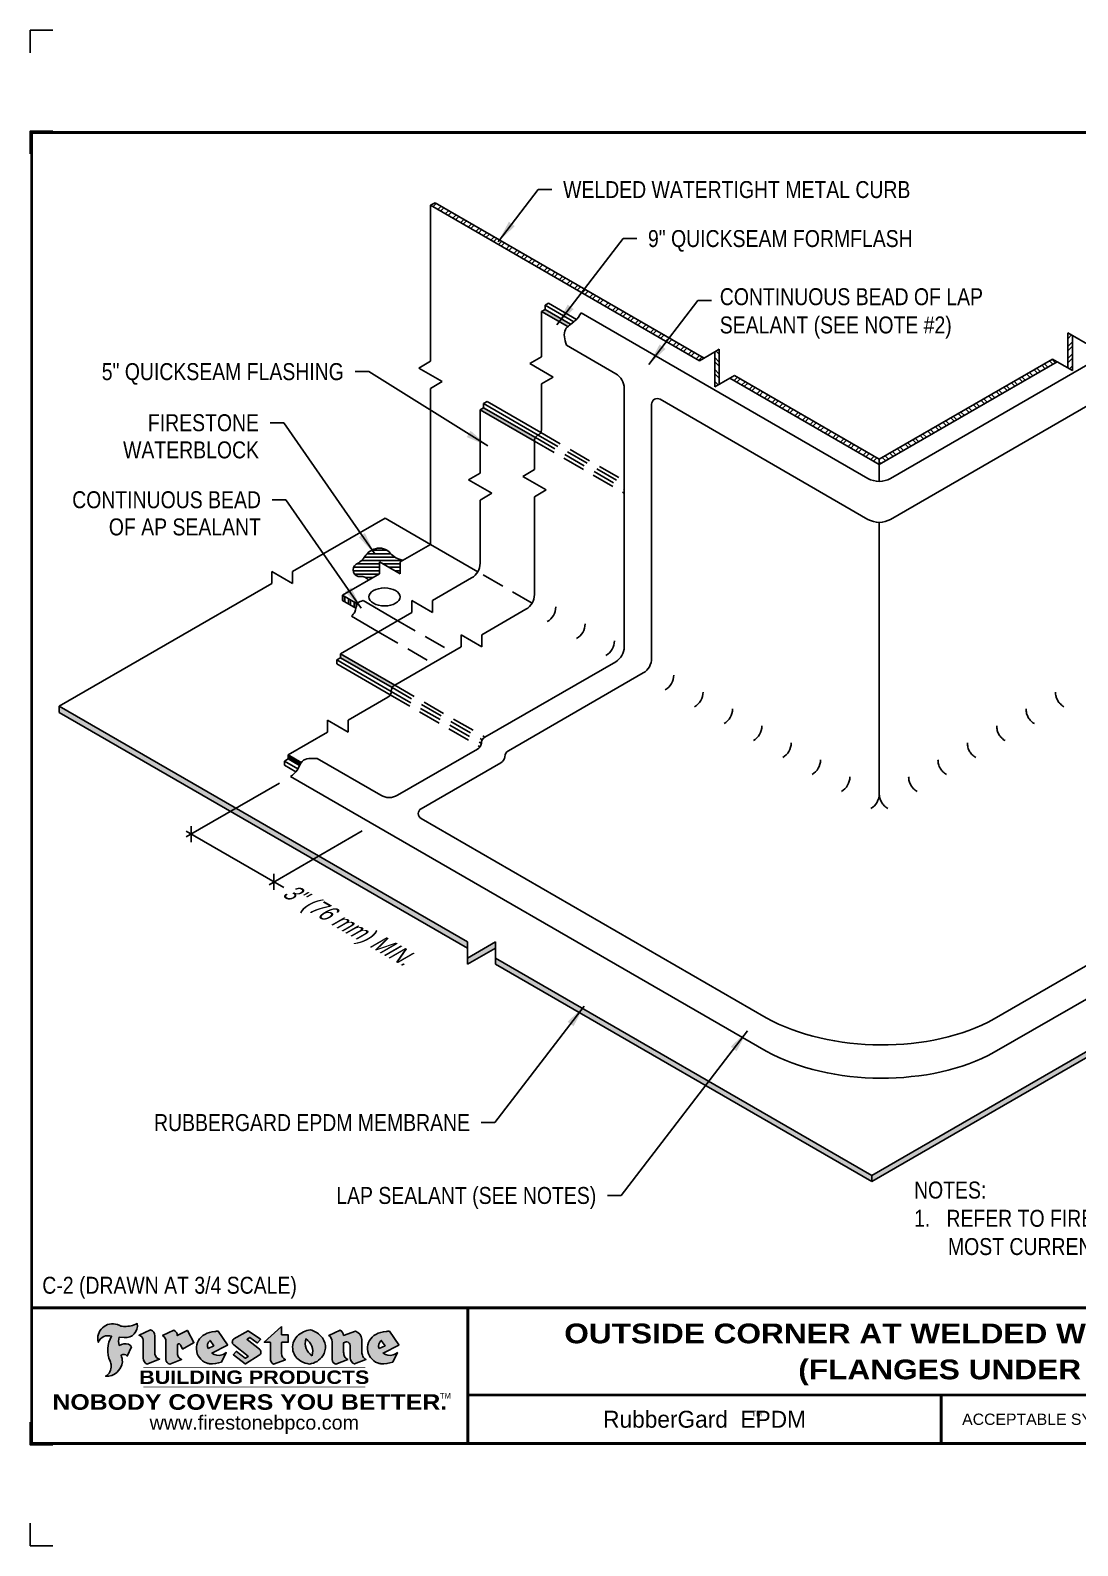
# Model space of a CAD drawing. Header units: inches. Extents: x 143.4 to 163.5, y -186.4 to -169.7.
# Drawn here: x 143.45 to 155.03, y -186.43 to -169.67 of the extents above; entities that cross this region are included whole.
import ezdxf
from ezdxf.enums import TextEntityAlignment as Align

# ---------------------------------------------------------------- set-up
doc = ezdxf.new("R2010")
doc.units = ezdxf.units.IN
doc.header["$MEASUREMENT"] = 0
doc.linetypes.add('HIDDEN', pattern=[0.375, 0.25, -0.125])
doc.layers.get('0').update_dxf_attribs({"linetype": 'CONTINUOUS'})
doc.layers.get('DEFPOINTS').update_dxf_attribs({"linetype": 'CONTINUOUS'})
for name, color, linetype in [('FSBP-ACCESSORY-OTHER', 7, 'CONTINUOUS'), ('FSBP-ANNO-NOTE', 7, 'CONTINUOUS'), ('FSBP-MEMBRANE', 7, 'CONTINUOUS'), ('FSBP-SEALANTS', 1, 'CONTINUOUS'), ('FSBP-TTLB', 7, 'CONTINUOUS'), ('FSBP-TTLB-BORDER', 7, 'CONTINUOUS'), ('FSBP-TTLB-TEXT', 7, 'CONTINUOUS')]:
    doc.layers.add(name, color=color, linetype=linetype)
doc.styles.add('FSBP_ARIAL', font='arial.ttf')
doc.styles.add('FSBP_ARIAL_BOLD', font='')
doc.styles.add('FSBP_ARIAL_NAR', font='ARIALN.TTF')
doc.styles.add('FSBP_BANKGOTHIC', font='bgothm.ttf')
doc.styles.get('FSBP_ARIAL_BOLD').set_extended_font_data('Arial Black')
doc.dimstyles.new('FSBP-LEADER', dxfattribs={"dimtxt": 0.1875, "dimasz": 0.25, "dimexe": 0.0625, "dimexo": 0.125, "dimgap": 0.125, "dimtad": 0, "dimtih": 1, "dimtoh": 1, "dimdec": 4, "dimzin": 0, "dimdsep": 46, "dimlunit": 4, "dimtxsty": 'FSBP_ARIAL_NAR', "dimcen": 0.09375, "dimclrd": 256, "dimclre": 256, "dimclrt": 256, "dimadec": 0, "dimazin": 0, "dimtfac": 1, "dimtdec": 4, "dimtofl": 0, "dimtmove": 0, "dimatfit": 3, "dimfxl": 0, "dimtolj": 1, "dimtzin": 0, "dimlwd": -1, "dimlwe": -1, "dimarcsym": 0})

# ---------------------------------------------------------------- blocks, each defined once
blk = doc.blocks.new('TTLB-EPDM_2')
at = {"layer": 'FSBP-TTLB-TEXT'}
h = blk.add_hatch(color=1, dxfattribs=at)
edge = h.paths.add_edge_path()
edge.add_arc((1.037309769669573, -0.1982514792917306), 0.1319107607348553, 264.0410451462098, 370.3106169565175)
edge.add_arc((1.027551646585694, 0.1214293576525799), 0.3273056962876235, 270.05058356628535, 295.23459397187514, ccw=False)
edge.add_arc((1.022801957313345, -0.06680179986895154), 0.1391656561713503, 249.3281275763668, 272.0749124149863, ccw=False)
edge.add_line((0.9736743133014443, -0.1970076156048179), (0.9474927838574558, -0.1852745150568325))
edge.add_arc((0.8939498971398288, -0.3394262635682071), 0.1631857907024099, 70.84590087378872, 194.3325259843273)
edge.add_arc((0.8444260109029493, -0.4259936440910768), 0.1179914261095279, 70.96950098067128, 156.9641407594482, ccw=False)
edge.add_arc((1.153141409296894, -0.4684497516079468), 0.3110405457095052, 150.3231137483159, 203.2084295854517)
edge.add_arc((0.7562495500622943, -0.6412608153899899), 0.1218587156617311, 0.8849157075190988, 24.34668939894999, ccw=False)
edge.add_arc((0.7493781665697374, -0.6475258110744375), 0.1289731377238325, -58.36655102076742, 3.6216782311386737, ccw=False)
edge.add_arc((0.8256699029544474, -0.5792158350996106), 0.1783301886510354, 267.2205474105585, 354.1381621173521)
edge.add_arc((0.7903121048625305, -0.6011409294291745), 0.212787892960859, 0.9996158580669322, 21.00503380861244)
edge.add_arc((1.01880712263941, -0.5666691048185161), 0.05136395668415847, 40.82117713173261, 125.52727787225791, ccw=False)
edge.add_line((1.057676976260041, -0.5330924682126437), (1.102776947655911, -0.4308018311949837))
edge.add_arc((1.040858222524664, -0.4699705673995949), 0.07326744446031509, 32.31675181867256, 66.31481236598174)
edge.add_arc((1.032262518825329, -0.5063316993097662), 0.1102246948011782, 69.8179132332389, 125.254734720681)
edge.add_arc((1.127708877207287, -0.368959353531244), 0.1659710644737306, 164.1569669952081, 196.5811013160487, ccw=False)
edge.add_line((0.9680425188342383, -0.3236487780942383), (1.023615334387159, -0.3294494641845773))
h = blk.add_hatch(color=1, dxfattribs=at)
edge = h.paths.add_edge_path()
edge.add_line((1.275239419159561, -0.6223407783464694), (1.415345367376062, -0.5660418822574371))
edge.add_arc((1.421019305783958, -0.5090099247487757), 0.05731350411836949, 181.9717871001989, 264.31851000495806, ccw=False)
edge.add_line((1.363739737527226, -0.5109819325197265), (1.363412352251203, -0.3102363679013962))
edge.add_arc((1.294263659668751, -0.3103491388303989), 0.06914878453844908, 0.0934405599591014, 72.42834396969012)
edge.add_line((1.315139561173908, -0.2444268274366692), (1.186839444240604, -0.3024209471341379))
edge.add_arc((1.175246268095289, -0.3585110609420917), 0.05727567197445628, -0.017399788185912257, 78.322067691347, ccw=False)
edge.add_line((1.232521937428658, -0.3585284546236807), (1.232574268422297, -0.555126496687123))
edge.add_arc((1.305699496415486, -0.5558575689677219), 0.07312888236350451, 179.4272023230205, 245.3845503102953)
h = blk.add_hatch(color=1, dxfattribs=at)
edge = h.paths.add_edge_path()
edge.add_line((1.792026821926584, -0.3839679064720229), (1.722158956877934, -0.2518542302253621))
edge.add_arc((1.720119655279638, -0.2529327078887852), 0.002306916790721817, 27.87197133405656, 117.3766794470751)
edge.add_line((1.719058846382097, -0.250884159729182), (1.610638460368705, -0.3070279753467702))
edge.add_arc((1.547088841662962, -0.3061026658494403), 0.06355635479880145, 359.165808011073, 425.8793658831422)
edge.add_line((1.573061729235633, -0.2480956029480268), (1.446879247402876, -0.3051325108639702))
edge.add_arc((1.407812067100189, -0.370357133046621), 0.07602957263902092, -3.441403975725109, 59.07992244284969, ccw=False)
edge.add_line((1.483704536400296, -0.3749210150788969), (1.483704536400296, -0.5723838140635706))
edge.add_arc((1.54053746518044, -0.568254406115083), 0.05698275005415228, 184.1557352478595, 255.3066498366543)
edge.add_line((1.526084036778343, -0.6233736605654059), (1.657291340682093, -0.570650514527486))
edge.add_arc((1.688298576827198, -0.5021390388423987), 0.0752015358480571, 207.5160880841914, 245.649226723163, ccw=False)
edge.add_arc((1.721050197024907, -0.4914488168456328), 0.1093332836229113, 179.4823365255141, 204.5537900001094, ccw=False)
edge.add_line((1.611721375809452, -0.4904610114968335), (1.611721375809452, -0.4126404716788983))
edge.add_arc((1.628589765097195, -0.414159299036043), 0.01693662875851176, 28.356188110622725, 174.8549701683585, ccw=False)
edge.add_arc((1.627340435522395, -0.4197189881350504), 0.02111886817708033, 22.216893572439517, 40.10213956426492, ccw=False)
edge.add_line((1.646891420738257, -0.4117336534413738), (1.666638796144639, -0.4549750258192233))
edge.add_arc((1.668737246926742, -0.4540167099035481), 0.002306916790685496, 204.545128184284, 299.6323508190091)
edge.add_line((1.669877862091766, -0.4560219186518992), (1.791128135493295, -0.3870515928837648))
edge.add_line((1.791128135493295, -0.3870515928837648), (1.792026821926584, -0.3839679064720229))
h = blk.add_hatch(color=1, dxfattribs=at)
h.paths.add_polyline_path([(2.063388732080512, -0.2583237030618903, 0.02524281661523788), (2.025024361750752, -0.2610532129309178, 0.1213611957758757), (1.901773912052249, -0.3008158885520373, 0.6151668103976068), (1.93274136141747, -0.6099060679591872, 0.05306812109568645), (1.967936229862175, -0.617865745600497, 0.1150932231766138), (2.099126721549737, -0.5994933789882708), (2.151195569562105, -0.4944891916583316, -0.08755405562188731), (2.104230609512001, -0.5187113292177372, -0.265591761123442), (1.992692314386659, -0.5010701623316862), (2.165347897647223, -0.4141184325909109, 0.4518949533370738), (2.166222728871162, -0.4107679608846269)])
h.paths.add_polyline_path([(2.014217313945437, -0.4188965037300676), (1.951113654018855, -0.4515330109460507, -0.3720533890450154), (1.973177450672722, -0.3607130665457561)], flags=16)
h = blk.add_hatch(color=1, dxfattribs=at)
edge = h.paths.add_edge_path()
edge.add_arc((2.260407392426802, -0.3775796671688782), 0.04152450223225729, 123.20805433950699, 232.2027298779723, ccw=False)
edge.add_line((2.237665217914071, -0.3428366421988329), (2.393535971665983, -0.2540943745380986))
edge.add_arc((2.394677353533142, -0.2560991469722482), 0.002306916790741334, 55.64644466176611, 119.65426054492559, ccw=False)
edge.add_line((2.395979141996861, -0.2541946229174954), (2.531809646140459, -0.3470380726374032))
edge.add_arc((2.530468902927946, -0.3489153772789875), 0.002306916790700397, -42.731101238422525, 54.4661353739603, ccw=False)
edge.add_line((2.532163440279987, -0.3504807552658491), (2.498457913851155, -0.3869673252714421))
edge.add_arc((2.496763376499139, -0.3854019472845934), 0.002306916790672934, 233.7527076894875, 317.26889876138785, ccw=False)
edge.add_line((2.495399362263356, -0.38726241234572), (2.413849913492982, -0.3274738082119626))
edge.add_arc((2.412485899257181, -0.3293342732731342), 0.002306916790720064, 53.75270768979358, 124.4135619297835)
edge.add_line((2.41118211687575, -0.3274311136421062), (2.382933981293377, -0.346782838468144))
edge.add_arc((2.38423776367478, -0.3486859980991606), 0.002306916790694898, 124.4135619293799, 231.8459020253626)
edge.add_line((2.382812599816248, -0.3505000469010184), (2.519899969301207, -0.4581994452042721))
edge.add_arc((2.494247019847682, -0.4908523236374461), 0.04152450223225742, -55.21225898295222, 51.84590202520428, ccw=False)
edge.add_line((2.517938320565804, -0.5249552055672808), (2.364434947484597, -0.6179520922513717))
edge.add_arc((2.36323960192349, -0.6159790200102006), 0.002306916790726996, 233.2955624372927, 301.20872157023314, ccw=False)
edge.add_line((2.361860787187538, -0.6178285429225383), (2.231266621301074, -0.5204709167214361))
edge.add_arc((2.232647938930649, -0.5186232623475259), 0.002306916790697672, 135.5134179846393, 233.21798691998708, ccw=False)
edge.add_line((2.231002150870836, -0.5170067083764565), (2.262839375599356, -0.4845937328397696))
edge.add_arc((2.264485163659225, -0.4862102868108537), 0.002306916790748497, 53.0352839999411, 135.513417985369, ccw=False)
edge.add_line((2.265872365996302, -0.4843670465239001), (2.361834678328762, -0.5565872257804898))
edge.add_arc((2.363221880665761, -0.5547439854936304), 0.002306916790627066, 233.0352840000685, 302.2362632414394)
edge.add_line((2.36445241715569, -0.5566953042850713), (2.39428499383348, -0.5378823484768844))
edge.add_arc((2.393054457343549, -0.5359310296853765), 0.002306916790685166, 302.2362632406177, 412.2027298768422)
edge.add_line((2.394468296066179, -0.5341081404551886), (2.234958295420142, -0.4103916733127022))
h = blk.add_hatch(color=1, dxfattribs=at)
edge = h.paths.add_edge_path()
edge.add_line((2.763460561272041, -0.2072496393923444), (2.763460561272041, -0.2969520779963801))
edge.add_arc((2.765767478062699, -0.2969520779963943), 0.00230691679065842, 179.9999999996471, 269.9999999996471)
edge.add_line((2.765767478062685, -0.2992589947870528), (2.835417693520355, -0.2992589947870528))
edge.add_arc((2.835417693520355, -0.3015659115777538), 0.002306916790701052, 0, 90, ccw=False)
edge.add_line((2.837724610311056, -0.3015659115777538), (2.837724610311056, -0.3790761307453892))
edge.add_arc((2.83541769352037, -0.3790761307453749), 0.002306916790686842, 269.99999999964706, 359.99999999964706, ccw=False)
edge.add_line((2.835417693520355, -0.3813830475360618), (2.765767478062685, -0.3813830475360618))
edge.add_arc((2.765767478062699, -0.3836899643267202), 0.00230691679065842, 90.00000000035294, 180.0000000003529)
edge.add_line((2.763460561272041, -0.3836899643267344), (2.763460561272041, -0.5033995910642801))
edge.add_arc((2.836735953378943, -0.5071368822038516), 0.07337063740681413, 177.0802527808789, 245.3249543133826)
edge.add_line((2.806105814540615, -0.5738080530967267), (2.674529557384915, -0.6226036013049594))
edge.add_arc((2.708610405062069, -0.564298408791804), 0.06753517344606039, 177.0345319916277, 239.6926428024901, ccw=False)
edge.add_line((2.641165668230087, -0.560804539009709), (2.641165668230087, -0.3836899643267344))
edge.add_arc((2.638858751439429, -0.3836899643267202), 0.00230691679065842, 359.9999999996471, 449.999999999647)
edge.add_line((2.638858751439443, -0.3813830475360618), (2.572857950769389, -0.3813830475360618))
edge.add_line((2.572857950769389, -0.3813830475360618), (2.763460561272041, -0.2072496393923444))
h = blk.add_hatch(color=1, dxfattribs=at)
edge = h.paths.add_edge_path(flags=16)
edge.add_arc((2.940363509127394, -0.4847985213681437), 0.1684614578629418, 344.5558804047865, 417.0140046669545)
edge.add_arc((3.194458079644619, -0.3883534532477785), 0.1684614578629414, 164.5558804047864, 237.0140046669546)
edge = h.paths.add_edge_path()
edge.add_arc((3.069375116502199, -0.4399344555144872), 0.1828726885096673, 136.0914512150047, 191.213418978326)
edge.add_arc((3.064939550433406, -0.4318234379590333), 0.1803148804748503, 194.0167254156723, 240.6663730831859)
edge.add_arc((3.098047041778981, -0.3845058757092554), 0.2378525180183701, 239.2975390661776, 264.2889872773176)
edge.add_arc((3.04884478212623, -0.4190232383793012), 0.203760689247156, 277.1986764832036, 326.503572961274)
edge.add_arc((3.077739326803546, -0.4341046616465112), 0.171374865791709, 325.3768876809902, 406.3828327799087)
edge.add_arc((3.011839488065919, -0.4896144380417797), 0.2571945645850002, 44.28462553519766, 73.82901434867304)
edge.add_arc((3.117152499586992, -0.4983433120546693), 0.2579560664039132, 97.50292863483666, 134.1039137579027)
h = blk.add_hatch(color=1, dxfattribs=at)
edge = h.paths.add_edge_path()
edge.add_line((3.322690228557462, -0.5721896537377091), (3.322690228557462, -0.3749210150788969))
edge.add_arc((3.246797759257384, -0.3703571330465745), 0.076029572638996, 356.5585960242387, 419.0799224428129)
edge.add_line((3.285864939560099, -0.3051325108639702), (3.412047421392799, -0.2480956029480268))
edge.add_arc((3.386074533820159, -0.3061026658494941), 0.06355635479883807, 0.3962622833877276, 65.87936588318718, ccw=False)
edge.add_line((3.449629368605429, -0.3056631084210863), (3.580526418688805, -0.2593848434574539))
edge.add_arc((3.555744121700958, -0.3530904070730321), 0.09692726601172152, 2.366977007666776, 75.18615851992018, ccw=False)
edge.add_line((3.652588689330287, -0.3490873311063041), (3.652588689330287, -0.4883770011386872))
edge.add_arc((3.761877549389556, -0.4914934052703811), 0.1093332836229047, 178.3666365323574, 204.5537900000422)
edge.add_arc((3.729125929191727, -0.5021836272670953), 0.07520153584796169, 207.5160880841711, 245.2240541443093)
edge.add_line((3.697611150971852, -0.5704631245385627), (3.572585913552643, -0.6207021253773775))
edge.add_arc((3.59534718600759, -0.5526356419907701), 0.07177131519198746, 180.3328587115751, 251.51018566665869, ccw=False)
edge.add_line((3.523577081955409, -0.5530525936986663), (3.523577081955409, -0.4153032515383615))
edge.add_arc((3.486319529276879, -0.4148773504126441), 0.0372599868942854, 359.3450650296066, 449.0500281941028)
edge.add_arc((3.482769874121713, -0.4419622099033496), 0.06447454900600783, 86.29402372314017, 119.8211331593848)
edge.add_line((3.450707067966732, -0.3860252459975726), (3.450707067966732, -0.4904610114968335))
edge.add_arc((3.560035889182251, -0.491448816845647), 0.1093332836229751, 179.4823365255069, 204.5537900001023)
edge.add_arc((3.527284268984408, -0.5021390388424952), 0.07520153584796385, 207.5160880841699, 245.6492267231416)
edge.add_line((3.496277032839316, -0.570650514527486), (3.365069728935509, -0.6233736605654059))
edge.add_arc((3.37950248606194, -0.5682868177318081), 0.05694615642555727, 183.9298782390169, 255.318496325343, ccw=False)
h = blk.add_hatch(color=1, dxfattribs=at)
h.paths.add_polyline_path([(3.957695472291277, -0.2583237030618903, 0.02524281661523822), (3.919331101961575, -0.2610532129309178, 0.1085638477195505), (3.807890832595604, -0.2939221658134414, 0.6425897848490651), (3.827048101628293, -0.6099060679591872, 0.05306812109569052), (3.862242970072884, -0.617865745600497, 0.1150932231766133), (3.993433461760503, -0.5994933789882708), (4.045502309772871, -0.4944891916583316, -0.08755405562189084), (3.998537349722767, -0.5187113292177372, -0.2655917611234366), (3.886999054597368, -0.5010701623316862), (4.059654637857989, -0.4141184325909109, 0.4518949533370731), (4.060529469081928, -0.4107679608846269)])
h.paths.add_polyline_path([(3.90852405415626, -0.4188965037300676), (3.845420394229677, -0.4515330109460507, -0.3720533890450147), (3.867484190883488, -0.3607130665457561)], flags=16)
at = {"layer": 'DEFPOINTS', "linetype": 'Continuous', "ltscale": 1.75}
for points in [[(-0.015625, 13.88083333333333), (-0.015625, 14.13083333333333), (0.234375, 14.13083333333333)], [(-0.015625, -2.380833333333342), (-0.015625, -2.630833333333342), (0.234375, -2.630833333333342)]]:
    blk.add_lwpolyline(points, dxfattribs=at)
at = {"layer": 'DEFPOINTS', "color": 1}
for points in [[(0.234375, 13.015625), (-0.015625, 13.015625), (-0.015625, 12.765625)], [(0.234375, -1.515625), (-0.015625, -1.515625), (-0.015625, -1.265625)]]:
    blk.add_lwpolyline(points, dxfattribs=at)
at = {"layer": 'FSBP-TTLB', "const_width": 0.03125}
for points in [[(0, 0), (0, -1.5), (20, -1.5), (20, 0), (0, 0)], [(4.825208527206769, 0), (4.825208527206769, -0.9643749050531198)], [(4.825208527206769, -0.9643749050531198), (15.84028770518938, -0.9643749050531198)], [(4.825208527206769, -0.9643749050531198), (4.825208527206769, -1.5)]]:
    blk.add_lwpolyline(points, dxfattribs=at)
at = {"layer": 'FSBP-TTLB-BORDER', "const_width": 0.03125}
blk.add_lwpolyline([(20, 0), (20, 13), (0, 13), (0, 0)], dxfattribs=at)
at = {"layer": 'FSBP-TTLB-TEXT', "color": 1}
blk.add_line((0.7358432058323388, -0.379822754145593), (0.7358432058323388, -0.379822754145593), dxfattribs=at)
for points in [[(1.023615323725323, -0.3294494630716969, 0.5000510906601082), (1.167090420776901, -0.1746414942047778, -0.1103304102359608), (1.027840608309816, -0.2058762110801382, -0.09957876667165425), (0.9736743133014443, -0.1970076156048179), (0.9474927838574558, -0.1852745150568325, 0.5978159689075124), (0.7358432058323388, -0.379822754145593, -0.3938834584182213), (0.8828996422548698, -0.3144510229727047, 0.2349406564350952), (0.86727108227484, -0.5910237178633082, -0.1027304183841549), (0.8780937320133262, -0.6393788197974146, -0.2772692352614086), (0.8170223912655956, -0.7573362346216896, 0.3985429150902959), (1.003067614090241, -0.5974286950643517, 0.0875124847930418), (0.9889600163401155, -0.5248671157293501, -0.3874031597924062), (1.057676976260041, -0.5330924682126437), (1.102776947655911, -0.4308018311949837, 0.1494423498871741), (1.07029056398062, -0.4028746979725923, 0.2467195073738216), (0.9686394281704906, -0.4163228904100862, -0.1424285161541127), (0.9680425188342383, -0.3236487780942383), (1.023615334387159, -0.3294494641845773)], [(2.166222728871162, -0.4107679608846269), (2.063388732080512, -0.2583237030618903, 0.02524281661523788), (2.025024361750752, -0.2610532129309178, 0.1085638477195265), (1.913584092384895, -0.2939221658134414, 0.6425897848491228), (1.93274136141747, -0.6099060679591872, 0.05306812109568648), (1.967936229862175, -0.617865745600497, 0.1150932231766137), (2.099126721549737, -0.5994933789882708), (2.151195569562105, -0.4944891916583316, -0.0875540556218873), (2.104230609512001, -0.5187113292177372, -0.2655917611234418), (1.992692314386659, -0.5010701623316862), (2.165347897647223, -0.4141184325909109)], [(2.763460561272041, -0.2072496393923444), (2.763460561272041, -0.2969520779963801, 0.4142135623730958), (2.765767478062685, -0.2992589947870528), (2.835417693520355, -0.2992589947870528, -0.414213562373095), (2.837724610311056, -0.3015659115777538), (2.837724610311056, -0.3790761307453892, -0.4142135623730938), (2.835417693520355, -0.3813830475360618), (2.765767478062685, -0.3813830475360618, 0.4142135623730958), (2.763460561272041, -0.3836899643267344), (2.763460561272041, -0.5033995910642801, 0.3068985753588853), (2.806105814540615, -0.5738080530967267), (2.674529557384915, -0.6226036013049594, -0.2804194150632976), (2.641165668230087, -0.560804539009709), (2.641165668230087, -0.3836899643267344, 0.414213562373095), (2.638858751439443, -0.3813830475360618), (2.572857950769389, -0.3813830475360618), (2.763460561272041, -0.2072496393923444)], [(4.060529469081928, -0.4107679608846269), (3.957695472291277, -0.2583237030618903, 0.02524281661523788), (3.919331101961575, -0.2610532129309178, 0.1085638477195265), (3.807890832595604, -0.2939221658134414, 0.6425897848491228), (3.827048101628293, -0.6099060679591872, 0.05306812109568648), (3.862242970072884, -0.617865745600497, 0.1150932231766137), (3.993433461760503, -0.5994933789882708), (4.045502309772871, -0.4944891916583316, -0.0875540556218873), (3.998537349722767, -0.5187113292177372, -0.2655917611234418), (3.886999054597368, -0.5010701623316862), (4.059654637857989, -0.4141184325909109)], [(4.059654637857989, -0.4141184325909109, 0.4518949533370731), (4.060529469081928, -0.4107679608846269, 0.4518949533370731)]]:
    blk.add_lwpolyline(points, format="xyb", dxfattribs=at)
for points in [[(1.275239419159561, -0.6223407783464694), (1.415345367376062, -0.5660418822574371, -0.3756100036733062), (1.363739737527226, -0.5109819325197265), (1.363412352251203, -0.3102363679013962, 0.3265360292958048), (1.315139561173908, -0.2444268274366692), (1.186839444240604, -0.3024209471341379, -0.3557863980845349), (1.232521937428658, -0.3585284546236807), (1.232574268422297, -0.555126496687123, 0.2960110723418457)], [(1.792026821926584, -0.3839679064720229), (1.722158956877934, -0.2518542302253621, 0.4116839150163434), (1.719058846382097, -0.250884159729182), (1.610638460368705, -0.3070279753467702, 0.2996033003794034), (1.573061729235633, -0.2480956029480268), (1.446879247402876, -0.3051325108639702, -0.2797757560995365), (1.483704536400296, -0.3749210150788969), (1.483704536400296, -0.5723838140635706, 0.320828638474519), (1.526084036778343, -0.6233736605654059), (1.657291340682093, -0.570650514527486, -0.1679398621276611), (1.621603752698661, -0.5368819723450571, -0.1098333365370753), (1.611721375809452, -0.4904610114968335), (1.611721375809452, -0.4126404716788983, -0.743334502655012), (1.64349420176768, -0.4061152228778298, -0.07819791644735608), (1.646891420738257, -0.4117336534413738), (1.666638796144639, -0.4549750258192233, 0.4404648714563479), (1.669877862091766, -0.4560219186518992), (1.791128135493295, -0.3870515928837648)], [(2.234958295420142, -0.4103916733127022, -0.5150044486718882), (2.237665217914071, -0.3428366421988329), (2.393535971665983, -0.2540943745380986, -0.2867822934100265), (2.395979141996861, -0.2541946229174954), (2.531809646140459, -0.3470380726374032, -0.4515027974650387), (2.532163440279987, -0.3504807552658491), (2.498457913851155, -0.3869673252714421, -0.3814439164929681), (2.495399362263356, -0.38726241234572), (2.413849913492982, -0.3274738082119626, 0.3184718635035665), (2.41118211687575, -0.3274311136421062), (2.382933981293377, -0.346782838468144, 0.5064094529656681), (2.382812599816248, -0.3505000469010184), (2.519899969301207, -0.4581994452042721, -0.5043597839115849), (2.517938320565804, -0.5249552055672808), (2.364434947484597, -0.6179520922513717, -0.3053163970316367), (2.361860787187538, -0.6178285429225383), (2.231266621301074, -0.5204709167214361, -0.4541703869768119), (2.231002150870836, -0.5170067083764565), (2.262839375599356, -0.4845937328397696, -0.3762644290664977), (2.265872365996302, -0.4843670465239001), (2.361834678328762, -0.5565872257804898, 0.3114700032088108), (2.36445241715569, -0.5566953042850713), (2.39428499383348, -0.5378823484768844, 0.520381097387146), (2.394468296066179, -0.5341081404551886)], [(2.937624918725987, -0.3131105398334029, 0.2452625673097023), (2.889993533867141, -0.4754966266250307, 0.2064059665179019), (2.976604338974084, -0.5890186876871866, 0.1094800500670344), (3.074378098474654, -0.6211778035979165, 0.2185147641853038), (3.218764944843201, -0.5314757029352819, 0.3689489483072479), (3.195959963110113, -0.3100352223135445, 0.1296305888694145), (3.0834694040758, -0.242595816912754, 0.1610736375384317)], [(3.322690228557462, -0.5721896537377091), (3.322690228557462, -0.3749210150788969, 0.2797757560995341), (3.285864939560099, -0.3051325108639702), (3.412047421392799, -0.2480956029480268, -0.2937618496109166), (3.449629368605429, -0.3056631084210863), (3.580526418688805, -0.2593848434574539, -0.3288760160581939), (3.652588689330287, -0.3490873311063041), (3.652588689330287, -0.4883770011386872, 0.114762897203527), (3.662431105063263, -0.536926560769686, 0.166032965990522), (3.697611150971852, -0.5704631245385627), (3.572585913552643, -0.6207021253773775, -0.3209557512194564), (3.523577081955409, -0.5530525936986663), (3.523577081955409, -0.4153032515383615, 0.4127061514896111), (3.48693727661589, -0.3776224848030694, 0.1473421876160361), (3.450707067966732, -0.3860252459975726), (3.450707067966732, -0.4904610114968335, 0.1098333365370753), (3.460589444855941, -0.5368819723450855, 0.1679398621276611), (3.496277032839316, -0.570650514527486), (3.365069728935509, -0.6233736605654059, -0.3219729545308964), (3.322690228557462, -0.5721896537377091, 29.1476284739)], [(1.951113654018855, -0.4515330109460507), (2.014217313945437, -0.4188965037300676), (1.973177450672722, -0.3607130665457561, 0.3720533890450154)], [(3.10274193015772, -0.5296595419651595, 0.3271311138286319), (3.032079658614293, -0.3434924326507627, 0.3271311138286322)], [(3.845420394229677, -0.4515330109460507), (3.90852405415626, -0.4188965037300676), (3.867484190883488, -0.3607130665457561, 0.3720533890450154)]]:
    blk.add_lwpolyline(points, format="xyb", close=True, dxfattribs=at)
at = {"layer": 'FSBP-TTLB-TEXT'}
for points, const_width in [([(1.233926579809207, -0.6584455781731435), (3.691229482685259, -0.6584455781731577)], 0.0078125), ([(1.233926579809207, -0.8761560960495984), (3.691229482685259, -0.8761560960495842)], 0.0078125), ([(10.06152282927678, -0.9643749050531198), (10.06152282927678, -1.5)], 0.03125)]:
    blk.add_lwpolyline(points, dxfattribs=dict(at, const_width=const_width))
at = {"layer": 'FSBP-TTLB-TEXT', "color": 1}
for centre, start, end in [((1.789987520328282, -0.3850463841354355), 299.6323508193319, 27.87197133380463), ((2.164310260790558, -0.412058050385383), 296.7304547840455, 34.00233684987403)]:
    blk.add_arc(centre, 0.00230691679068068, start, end, dxfattribs=at)
at = {"layer": 'FSBP-TTLB-TEXT', "lineweight": 18, "style": 'FSBP_ARIAL_BOLD'}
blk.add_text('BUILDING PRODUCTS', height=0.1484375, dxfattribs=at).set_placement((2.462578031247233, -0.7673008371113639), align=Align.MIDDLE_CENTER)
at = {"layer": 'FSBP-TTLB-TEXT', "color": 1}
for s, height, style, p in [('NOBODY COVERS YOU BETTER.', 0.171875, 'FSBP_ARIAL_BOLD', (2.412604263603384, -1.041650450587369)), ('TM', 0.0625, 'FSBP_BANKGOTHIC', (4.576671173373001, -0.9725745042934193))]:
    blk.add_text(s, height=height, dxfattribs=dict(at, style=style)).set_placement(p, align=Align.MIDDLE_CENTER)
at = {"layer": 'FSBP-TTLB-TEXT'}
for s, height, style, p in [('RubberGard  EPDM', 0.1875, 'FSBP_BANKGOTHIC', (7.443365678241776, -1.23218745252656)), ('TM', 0.0625, 'FSBP_BANKGOTHIC', (8.023397742165457, -1.169706269210366)), ('www.firestonebpco.com', 0.15625, 'FSBP_ARIAL', (2.462578031247233, -1.268657306740124))]:
    blk.add_text(s, height=height, dxfattribs=dict(at, style=style)).set_placement(p, align=Align.MIDDLE_CENTER)
at = {"layer": 'FSBP-TTLB-TEXT', "style": 'FSBP_ARIAL'}
blk.add_text('ACCEPTABLE SYSTEMS:', height=0.125, dxfattribs=at).set_placement((10.29281281591562, -1.23218745252656), align=Align.MIDDLE_LEFT)
at = {"layer": 'FSBP-TTLB-TEXT'}
for tag, height, style, p in [('MAXIMUM_WARRANTY', 0.1875, 'FSBP_ARIAL_BOLD', (18.03987100774941, 0.2240244307510579)), ('ACCPT_SYSTEMS', 0.21875, 'FSBP_ARIAL', (12.49438170418193, -1.23218745252656))]:
    blk.add_attdef(tag, text='', height=height, dxfattribs=dict(at, style=style)).set_placement(p, align=Align.MIDDLE_LEFT)
for tag, height, style, p in [('DETAIL_DESCP_LINE_1', 0.21875, 'FSBP_ARIAL_BOLD', (10.33118450231211, -0.2831249841755152)), ('DETAIL_DESCP_LINE_2', 0.21875, 'FSBP_ARIAL_BOLD', (10.33118450231211, -0.6812499208775904)), ('ISSUE_REV_DATE', 0.21875, 'FSBP_ARIAL', (16.84069633627263, -0.7282559425942452)), ('DETAIL_NUMBER', 0.4375, 'FSBP_ARIAL', (18.91941590748775, -0.8931630692489421))]:
    blk.add_attdef(tag, text='', height=height, dxfattribs=dict(at, style=style)).set_placement(p, align=Align.MIDDLE_CENTER)

msp = doc.modelspace()

# ---------------------------------------------------------------- hatches: boundary and pattern name
at = {"layer": 'FSBP-ACCESSORY-OTHER'}
h = msp.add_hatch(dxfattribs=at)
h.set_pattern_fill('STEEL', color=256, scale=0.75, angle=90, style=0)
h.set_pattern_definition([(135, (0, 0), (-0.06629126073623884, -0.06629126073623882), []), (135, (-0.046875, 0), (-0.06629126073623884, -0.06629126073623882), [])])
h.paths.add_polyline_path([(158.7137777585249, -171.0836744340641), (158.6630340825219, -171.0543775590641), (155.0923432620659, -173.1159168654474), (155.1430869380689, -173.1452137404474)])
h.paths.add_polyline_path([(154.8076184285221, -173.338896574739), (154.7568747525191, -173.309599699739), (152.8387970867122, -174.4170023564191), (152.8387970867123, -174.4755961064191)])
h.paths.add_polyline_path([(151.0687805184684, -173.2013999799818), (151.0180368424654, -173.2306968549818), (151.0180368424654, -173.4243796892733), (151.0180368424654, -173.6180625235648), (151.0687805184684, -173.5887656485649)])
h = msp.add_hatch(dxfattribs=at)
h.set_pattern_fill('STEEL', color=256, scale=0.75, style=0)
h.set_pattern_definition([(45, (0, 0), (-0.06629126073623882, 0.06629126073623884), []), (45, (0, 0.046875), (-0.06629126073623882, 0.06629126073623884), [])])
h.paths.add_polyline_path([(152.8387970867123, -174.4755961064191), (152.8387970867122, -174.4170023564192), (151.2365147732419, -173.4919242314191), (151.1857710972389, -173.5212211064191)])
h.paths.add_polyline_path([(150.8503025876919, -173.3275382721276), (150.901046263695, -173.2982413971276), (147.9240957719868, -171.5794982293757), (147.8733520959836, -171.6087951043758)])
h.paths.add_polyline_path([(154.9753526832955, -173.2420551575932), (154.9753526832955, -173.0483723233017), (154.9246090072925, -173.0190754483017), (154.9246090072925, -173.4064411168847), (154.9753526832955, -173.4357379918847)])
h = msp.add_hatch(dxfattribs=at)
h.set_pattern_fill('STEEL', color=256, scale=0.5, angle=45, style=0)
h.set_pattern_definition([(90, (211.4266892928547, -109.3148050529495), (-0.0625, 1.387778780781446e-17), []), (90, (211.4045922059426, -109.2927079660374), (-0.0625, 1.387778780781446e-17), [])])
edge = h.paths.add_edge_path()
edge.add_line((146.8990735167262, -175.9212951043757), (146.8990735167262, -175.9798888543757))
edge.add_line((146.8990735167262, -175.9798888543757), (147.0489501313844, -176.0664201581938))
edge.add_spline(control_points=[(147.0489501313844, -176.0664201581938), (147.052702240185, -176.0483319762895), (147.0561197412459, -176.0304142407615), (147.0643132770792, -176.0166963245064)], knot_values=[0.07603034973961151, 0.07603034973961151, 0.07603034973961151, 0.07603034973961151, 0.1280558160720317, 0.1280558160720317, 0.1280558160720317, 0.1280558160720317], degree=3, periodic=0)
edge.add_line((147.0643132770834, -176.0166963244988), (146.8990735167263, -175.9212951043757))
at = {"layer": 'FSBP-MEMBRANE'}
h = msp.add_hatch(color=256, dxfattribs=at)
edge = h.paths.add_edge_path()
edge.add_line((149.1412032445951, -172.7607893063189), (149.1022321014245, -172.7832893063191))
edge.add_line((149.1022321014246, -172.783289306319), (149.3921344816067, -172.9506645235559))
edge.add_spline(control_points=[(149.3921344816185, -172.9506645235455), (149.4020164780418, -172.9416063608973), (149.4132255777474, -172.9330481621635), (149.4247514307612, -172.9244959279302)], knot_values=[0.2189395967881287, 0.2189395967881287, 0.2189395967881287, 0.2189395967881287, 0.2599282484101652, 0.2599282484101652, 0.2599282484101652, 0.2599282484101652], degree=3, periodic=0)
edge.add_line((149.4247514307612, -172.9244959279302), (149.1412032445951, -172.7607893063189))
for points in [[(148.4620614129458, -173.8485297769025), (148.4230902697753, -173.8710297769026), (149.0242898150842, -174.2181324962235, -0.1414496603281132), (149.034032600877, -174.178757496223)], [(146.8772349240201, -176.5686865869993), (146.8772349240201, -176.6136865869993), (147.4492061119506, -176.9439143063196, -0.141449660326072), (147.4784344693284, -176.9157893063196)]]:
    msp.add_hatch(color=256, dxfattribs=at).paths.add_polyline_path(points)
h = msp.add_hatch(color=256, dxfattribs=at)
h.paths.add_polyline_path([(156.9199129528116, -180.0033936452959), (156.9199129528116, -179.9358936452959), (152.7566297084862, -182.3395663471198), (152.7566297084862, -182.4070663471197)])
h.paths.add_polyline_path([(156.9199129528116, -179.7567865793299), (156.9199129528116, -179.8242865793299), (157.2301354910592, -180.0033936452959), (157.2301354910592, -179.9358936452958)])
h.paths.add_polyline_path([(159.0170490625673, -178.7926115478011), (158.9585923478119, -178.7588615478011), (157.2301354910592, -179.7567865793298), (157.2301354910592, -179.8242865793299)])
h.paths.add_polyline_path([(160.4395039581402, -177.971356830932), (160.3810472433848, -177.937606830932), (158.9585923478118, -178.7588615478011), (159.0170490625673, -178.7926115478012)])
h.paths.add_polyline_path([(162.7439744900565, -176.6408701489907), (162.7439744900565, -176.5733701489906), (160.3810472433848, -177.937606830932), (160.4395039581403, -177.971356830932)])
h = msp.add_hatch(color=256, dxfattribs=at)
h.paths.add_polyline_path([(146.6368344473858, -178.8063009057381), (146.5783777326303, -178.8400509057381), (148.2831239259131, -179.8242865793299), (148.2831239259131, -179.7567865793299)])
h.paths.add_polyline_path([(145.7206562657096, -178.2773451859217), (145.6621995509541, -178.3110951859217), (146.5783777326303, -178.8400509057381), (146.6368344473858, -178.8063009057381)])
h.paths.add_polyline_path([(143.7673267490337, -177.149589863653), (143.7673267490336, -177.2170898636528), (145.6621995509541, -178.3110951859217), (145.7206562657095, -178.2773451859217)])
h.paths.add_polyline_path([(148.5933464641606, -179.8242865793299), (148.5933464641607, -179.7567865793299), (148.2831239259131, -179.9358936452958), (148.2831239259131, -180.0033936452959)])
h.paths.add_polyline_path([(148.5933464641607, -179.9358936452958), (148.5933464641606, -180.0033936452959), (152.7566297084862, -182.4070663471198), (152.7566297084862, -182.3395663471199)])
h = msp.add_hatch(color=256, dxfattribs=at)
edge = h.paths.add_edge_path()
edge.add_line((146.2979335907959, -177.687351806319), (146.2979335907959, -177.732351806319))
edge.add_line((146.2979335907959, -177.732351806319), (146.4258407504329, -177.8061990393667))
edge.add_spline(control_points=[(146.4258407504326, -177.8061990393674), (146.4317066654942, -177.7940531782255), (146.4376995761421, -177.7823109730186), (146.4448159981367, -177.7721544037365)], knot_values=[0.1866898950548614, 0.1866898950548614, 0.1866898950548614, 0.1866898950548614, 0.2259071466265819, 0.2259071466265819, 0.2259071466265819, 0.2259071466265819], degree=3, periodic=0)
edge.add_line((146.4448159981367, -177.7721544037365), (146.2979335907959, -177.687351806319))
at = {"layer": 'FSBP-SEALANTS'}
h = msp.add_hatch(dxfattribs=at)
h.set_pattern_fill('ANSI31', color=256, scale=0.3, angle=135, style=0)
h.set_pattern_definition([(180, (0, 0), (-6.938893903907228e-18, -0.0375), [])])
h.paths.add_polyline_path([(147.5681211175047, -175.5350202919657, -0.1690323195394106), (147.4287468670378, -175.4549191225527, 0.2942992841698819), (147.2651388286568, -175.4071483555038, 0.1727295585523863), (147.1493266510097, -175.4916659548336, -0.1141716044339181), (147.0537349295414, -175.5798585821409, 0.817616960289468), (147.0978533160875, -175.7139833133435, -0.2717594802765262), (147.1889898195641, -175.7539118488899), (147.3103316393078, -175.6838551165969), (147.3103316393078, -175.5516200410993), (147.5393695086124, -175.683855116597), (147.5393695086124, -175.5516200410993)])

# ---------------------------------------------------------------- linework, layer by layer
at = {"layer": 'DEFPOINTS'}
msp.add_line((152.8387970867122, -174.4170023564191), (152.8387970867123, -174.4755961064191), dxfattribs=at)
at = {"layer": 'FSBP-ACCESSORY-OTHER'}
for p, q in [((147.8733520959836, -171.6087951043758), (147.9240957719868, -171.5794982293757)), ((147.8733520959836, -171.6087951043758), (150.850302587692, -173.3275382721276)), ((147.8733520959837, -173.3342172597467), (147.8733520959837, -171.6087951043756)), ((150.901046263695, -173.2982413971276), (147.9240957719868, -171.5794982293757)), ((154.9246090072925, -173.0190754483017), (154.9753526832955, -173.0483723233017)), ((154.9246090072925, -173.0190754483017), (154.9246090072925, -173.4064411168848)), ((154.9753526832955, -173.2420551575932), (154.9753526832955, -173.0483723233017)), ((154.9753526832955, -173.0483723233017), (155.1430869380689, -173.1452137404474)), ((151.0180368424654, -173.2306968549818), (150.850302587692, -173.3275382721276)), ((151.0180368424654, -173.2306968549818), (151.0687805184684, -173.2013999799818)), ((151.0180368424654, -173.4243796892733), (151.0180368424654, -173.2306968549818)), ((151.0687805184684, -173.2013999799818), (151.0687805184684, -173.5887656485649)), ((154.7568747525191, -173.309599699739), (152.8387970867122, -174.4170023564191)), ((154.8076184285221, -173.338896574739), (154.756874752519, -173.309599699739)), ((154.9753526832955, -173.4357379918847), (154.9753526832955, -173.2420551575932)), ((147.7438138826916, -173.4090061820612), (147.8733520959837, -173.3342172597467)), ((148.0028903092758, -173.5585840266903), (147.7438138826916, -173.4090061820612)), ((151.0180368424654, -173.6180625235648), (151.0180368424654, -173.4243796892733)), ((152.8387970867123, -174.4755961064191), (154.8076184285221, -173.338896574739)), ((154.9753526832955, -173.4357379918847), (154.8076184285221, -173.338896574739)), ((148.0028903092758, -173.5585840266903), (147.8733520959837, -173.6333729490048)), ((147.8733520959837, -175.3587951043758), (147.8733520959838, -173.6333729490048)), ((151.0180368424654, -173.6180625235648), (151.1857710972389, -173.5212211064191)), ((151.1857710972389, -173.5212211064191), (151.2365147732419, -173.4919242314191)), ((151.1857710972388, -173.5212211064191), (152.8387970867123, -174.4755961064191)), ((152.8387970867122, -174.4170023564191), (151.2365147732419, -173.4919242314191)), ((152.8387970867123, -174.4755961064191), (152.8387970867123, -174.66276825902)), ((147.8733520959837, -175.3587951043758), (147.5393695086124, -175.5516200410993)), ((147.5393695086124, -175.683855116597), (147.3103316393078, -175.5516200410993)), ((147.3103316393078, -175.5516200410993), (147.3103316393078, -175.6838551165969)), ((147.5393695086124, -175.683855116597), (147.5393695086124, -175.5516200410993)), ((147.3103316393078, -175.6838551165969), (146.8990735167262, -175.9212951043758)), ((146.8990735167262, -175.9212951043757), (147.0643132770458, -176.016696324477)), ((146.8990735167262, -175.9212951043758), (146.8990735167262, -175.9798888543758)), ((146.8990735167262, -175.9798888543757), (147.0489501313844, -176.0664201581938))]:
    msp.add_line(p, q, dxfattribs=at)
at = {"layer": 'FSBP-ACCESSORY-OTHER', "extrusion": (0, 0, -1)}
msp.add_ellipse((147.3658008299344, -175.9407602442945), major_axis=(0.1722297475394422, 0), ratio=0.5773502691895995, dxfattribs=at)
at = {"layer": 'FSBP-ANNO-NOTE'}
for p, q in [((146.2030080726335, -177.9988592403501), (145.1717474057006, -178.5942578640084)), ((145.2258739934371, -178.6513962116567), (145.2258739934371, -178.4746195163601)), ((145.1717474057006, -178.5317578640084), (146.2502183505332, -179.1544133543208)), ((147.1191862543097, -178.5278149601665), (146.0879255873768, -179.1232135838248)), ((146.1420521751133, -179.1803519314732), (146.1420521751133, -179.0035752361765))]:
    msp.add_line(p, q, dxfattribs=at)
at = {"layer": 'FSBP-MEMBRANE'}
for p, q in [((149.1412032445951, -172.7607893063189), (149.1022321014246, -172.783289306319)), ((149.1022321014246, -172.783289306319), (149.1022321014245, -173.2836330566422)), ((149.3921344815323, -172.950664523513), (149.1022321014246, -172.783289306319)), ((149.1801743877653, -172.691414306319), (149.1412032445951, -172.7139143063189)), ((149.1412032445951, -172.7607893063189), (149.1412032445951, -172.7139143063189)), ((149.4598544456538, -172.8978876630277), (149.1412032445951, -172.7139143063189)), ((149.1412032445951, -172.7607893063189), (149.4247514307612, -172.9244959279302)), ((149.4894607522421, -172.8699808721063), (149.1801743877653, -172.691414306319)), ((148.9726938881324, -173.3584219789568), (149.1022321014245, -173.2836330566422)), ((149.2317703147166, -173.5079998235859), (148.9726938881324, -173.3584219789568)), ((149.2317703147166, -173.5079998235859), (149.1022321014245, -173.5827887459004)), ((149.1022321014245, -173.5827887459004), (149.1022321014244, -174.0831324962236)), ((148.5010325561158, -173.7791547769027), (148.4620614129455, -173.8016547769027)), ((148.4620614129455, -173.8485297769027), (148.4620614129455, -173.8016547769027)), ((149.0649332058812, -174.1497229688409), (148.4620614129455, -173.8016547769027)), ((149.0932855990841, -174.1210922306887), (148.5010325561159, -173.7791547769027)), ((148.4620614129455, -173.8485297769026), (148.4230902697752, -173.8710297769026)), ((148.4620614129455, -173.8485297769027), (148.4230902697752, -173.8710297769027)), ((148.4230902697753, -173.8710297769027), (149.0242898150842, -174.2181324962235)), ((148.4620614129458, -173.8485297769025), (149.034032600877, -174.178757496223)), ((149.0242898150842, -174.2181324962235), (149.0242898150841, -174.5327141239241)), ((148.2935520564832, -174.6446926718999), (148.4230902697753, -174.5699037495854)), ((148.5526284830674, -174.7942705165291), (148.2935520564832, -174.6446926718999)), ((148.8947516017922, -174.6075030462386), (149.0242898150842, -174.5327141239241)), ((149.1538280283764, -174.7570808908677), (148.8947516017922, -174.6075030462386)), ((148.5526284830674, -174.7942705165291), (148.4230902697753, -174.8690594388436)), ((149.1538280283764, -174.7570808908677), (149.0242898150842, -174.8318698131823)), ((149.0242898150842, -174.8318698131823), (149.0242898150842, -175.9150361308461)), ((147.3712131770068, -175.0688850643338), (146.349073769192, -175.659017526585)), ((147.8733520959837, -175.3587951043758), (147.3712131770067, -175.0688850643338)), ((152.8387970867121, -178.1173429309457), (152.8387970867122, -175.1156481787351)), ((148.3979700329854, -175.6616834115254), (147.8733520959837, -175.3587951043758)), ((146.3490737691919, -175.7912526020826), (146.1200358998873, -175.659017526585)), ((146.1200358998873, -175.659017526585), (146.1200358998873, -175.7912526020826)), ((146.3490737691919, -175.7912526020826), (146.3490737691919, -175.659017526585)), ((146.1200358998873, -175.7912526020826), (143.7673267490337, -177.1495898636529)), ((147.8980309533301, -176.1115648001871), (147.6689930840255, -175.9793297246895)), ((147.6689930840255, -175.9793297246895), (147.6689930840255, -176.1115648001871)), ((147.8980309533301, -176.1115648001871), (147.8980309533301, -175.9793297246895)), ((148.9305398150842, -176.0774158940557), (148.4424146968984, -176.3592350624385)), ((148.2133768275938, -176.4914701379362), (147.4784344693279, -176.9157893063198)), ((148.4424146968985, -176.4914701379361), (148.2133768275938, -176.3592350624385)), ((148.2133768275938, -176.3592350624385), (148.2133768275938, -176.4914701379361)), ((148.4424146968985, -176.4914701379361), (148.4424146968984, -176.3592350624385)), ((146.8772349240201, -176.6136865869993), (146.8366399832177, -176.6371240869993)), ((146.8366399832177, -176.6821240869994), (146.8366399832177, -176.6371240869994)), ((146.8366399832177, -176.6371240869993), (147.4395117761526, -176.9851922789372)), ((146.8772349240201, -176.6136865869995), (146.8772349240201, -176.5686865869995)), ((146.8772349240201, -176.5686865869993), (147.4784344693284, -176.9157893063196)), ((146.8772349240201, -176.6136865869993), (147.4492061119506, -176.9439143063196)), ((146.8366399832177, -176.6821240869992), (147.4288930261854, -177.0240615407851)), ((143.7673267490337, -177.1495898636529), (148.2831239259131, -179.7567865793299)), ((143.7673267490337, -177.1495898636529), (143.7673267490336, -177.2170898636528)), ((146.963731821544, -177.3029530185706), (147.4004921829876, -177.0507893063197)), ((148.2831239259131, -179.8242865793299), (143.7673267490337, -177.2170898636529)), ((146.963731821544, -177.4351880940681), (146.7346939522394, -177.3029530185706)), ((146.7346939522394, -177.3029530185706), (146.7346939522394, -177.4351880940682)), ((146.963731821544, -177.4351880940681), (146.963731821544, -177.3029530185705)), ((146.2979335907959, -177.687351806319), (146.7346939522394, -177.4351880940682)), ((146.2573386499932, -177.7557893063191), (146.2979335907959, -177.732351806319)), ((146.2573386499932, -177.8007893063191), (146.2573386499932, -177.7557893063191)), ((146.4076728311503, -177.8425847862786), (146.2573386499932, -177.7557893063191)), ((146.2573386499932, -177.8007893063191), (146.3851457264583, -177.8745787563206)), ((146.2979335907959, -177.732351806319), (146.2979335907959, -177.687351806319)), ((146.4448159981367, -177.7721544037364), (146.2979335907959, -177.687351806319)), ((146.4258407504323, -177.8061990393663), (146.2979335907959, -177.732351806319)), ((148.2831239259131, -179.9358936452958), (148.5933464641607, -179.7567865793299)), ((148.2831239259131, -180.0033936452959), (148.2831239259131, -179.7567865793299)), ((148.2831239259131, -180.0033936452959), (148.5933464641607, -179.8242865793299)), ((148.5933464641607, -179.7567865793299), (148.5933464641606, -180.0033936452959)), ((148.5933464641606, -179.9358936452958), (152.7566297084862, -182.3395663471198)), ((152.7566297084861, -182.4070663471198), (148.5933464641606, -180.0033936452959)), ((156.9199129528116, -179.9358936452959), (152.7566297084861, -182.3395663471198)), ((156.9199129528116, -180.0033936452959), (152.7566297084863, -182.4070663471197)), ((152.7566297084862, -182.3395663471198), (152.7566297084862, -182.4070663471198))]:
    msp.add_line(p, q, dxfattribs=at)
at = {"layer": 'FSBP-MEMBRANE', "linetype": 'HIDDEN'}
for p, q in [((149.0649332058812, -174.1497229688409), (150.0170337189091, -174.6994184563331)), ((149.0932855990841, -174.1210922306887), (150.0170337189091, -174.6544184563331)), ((149.0242898150842, -174.2181324962235), (150.0170337189091, -174.7912934563332)), ((149.034032600877, -174.178757496223), (150.0170337189091, -174.7462934563326)), ((148.999169578294, -176.0087861308459), (148.3979700329854, -175.6616834115254)), ((146.8772349240201, -176.6136865869993), (146.8772349240201, -176.5686865869993)), ((147.4395117761526, -176.9851922789372), (148.4373566963438, -177.5612983122192)), ((147.4492061119506, -176.9439143063196), (148.4473137232808, -177.5201720044013)), ((147.4784344693279, -176.9157893063198), (148.4765420806583, -177.4920470044017)), ((147.4288930261854, -177.0240615407851), (148.4230992415848, -177.5980667668759))]:
    msp.add_line(p, q, dxfattribs=at)
at = {"layer": 'FSBP-MEMBRANE'}
for points in [[(148.4230902697753, -174.5699037495854), (148.4230902697753, -173.8710297769026)], [(146.8772349240201, -176.5686865869993), (147.6689930840255, -176.1115648001871)]]:
    msp.add_lwpolyline(points, dxfattribs=at)
msp.add_lwpolyline([(147.8980309533301, -175.9793297246895), (148.3293402697753, -175.7303131747359, 0.2679491924311272), (148.4230902697753, -175.5679334115263), (148.4230902697753, -174.8690594388436)], format="xyb", dxfattribs=at)
at = {"layer": 'FSBP-MEMBRANE', "linetype": 'HIDDEN'}
for centre, radius, start, end in [((149.0973607085284, -174.2153199962235), 0.07312499999992834, 117.7957724959859, 182.2042275040002), ((149.0291612079801, -174.0859449962236), 0.07312500000004167, 297.7957724960208, 2.204227503943185), ((154.9748542452271, -176.9923429309458), 0.1875, 180, 240), ((154.650094718808, -177.1798429309458), 0.1875, 180, 240), ((154.3253351923888, -177.3673429309458), 0.1875, 180, 240), ((154.0005756659696, -177.5548429309458), 0.1875, 180, 240), ((153.6758161395504, -177.7423429309458), 0.1875, 180, 240), ((153.3510566131313, -177.9298429309458), 0.1875, 180, 240), ((153.0262970867121, -178.1173429309458), 0.1875, 180, 240)]:
    msp.add_arc(centre, radius, start, end, dxfattribs=at)
at = {"layer": 'FSBP-MEMBRANE'}
for centre, radius, start, end in [((148.8367898150843, -175.9150361308461), 0.1875, 299.9999999999999, 0), ((149.0720350710752, -176.050855042718), 0.1875, 299.9999999999999, 0), ((149.3967945974944, -176.238355042718), 0.1875, 299.9999999999999, 0), ((149.7215541239136, -176.4258550427179), 0.1875, 299.9999999999999, 0), ((150.3779804017779, -176.804842930946), 0.1875, 299.9999999999999, 0), ((147.3663924327138, -176.9861018063198), 0.07312499999984483, 297.7957724959453, 2.204227504037722), ((147.5125342196023, -176.9804768063197), 0.07312500000009306, 117.7957724961128, 182.2042275039562), ((150.7027399281971, -176.9923429309459), 0.1875, 299.9999999999999, 0), ((151.0274994546162, -177.1798429309459), 0.1875, 299.9999999999999, 0), ((151.3522589810354, -177.3673429309459), 0.1875, 299.9999999999999, 0), ((151.6770185074546, -177.5548429309459), 0.1875, 299.9999999999999, 0), ((152.0017780338738, -177.7423429309458), 0.1875, 299.9999999999999, 0), ((152.3265375602929, -177.9298429309458), 0.1875, 299.9999999999999, 0), ((152.6512970867121, -178.1173429309457), 0.1875, 299.9999999999999, 0)]:
    msp.add_arc(centre, radius, start, end, dxfattribs=at)
at = {"layer": 'FSBP-SEALANTS'}
for p, q in [((156.7096053902878, -172.4666311775641), (152.9637970867122, -174.6292746099661)), ((149.5419828775449, -172.7980268224839), (152.7137970867122, -174.6292746099661)), ((152.9637970867812, -175.0821545296714), (156.8728176235587, -172.8252804700866)), ((149.9232837189219, -173.4710508852885), (149.3787706442741, -173.1566761150065)), ((150.0170337189091, -176.4943905669003), (150.0170337189091, -173.6334306484907)), ((150.3202729840968, -176.618558050913), (150.3202729840968, -173.808505919927)), ((152.7137970867473, -175.0821545296714), (150.4140229841011, -173.7543793321929)), ((147.1288350981696, -175.9812483547188), (147.4887686622453, -176.1890560948283)), ((146.9988278468745, -176.1542186537855), (147.2969711446645, -176.3263517670216)), ((148.4765420806582, -177.4920470044018), (149.9232837189091, -176.6567703301099)), ((148.7356939087311, -177.6416683821006), (150.2265229840968, -176.7809378141225)), ((159.5836251730023, -177.4483440491815), (154.1099064716406, -180.6085970148808)), ((148.3936658300844, -177.6241983788236), (147.5109697961868, -178.1338231699175)), ((159.8781823053879, -177.6472776236134), (154.1099051320932, -180.9775940023754)), ((146.6213537810961, -177.7284562981974), (147.3234697961868, -178.1338231699175)), ((148.6528176581573, -177.7738197565224), (147.7701216269397, -178.2834445477585)), ((146.3267966487105, -177.9273898726294), (151.5887970509565, -180.9654072213423)), ((147.7701216269397, -178.3916977232316), (151.5889521610122, -180.5965005600682))]:
    msp.add_line(p, q, dxfattribs=at)
at = {"layer": 'FSBP-SEALANTS', "linetype": 'HIDDEN'}
for p, q in [((147.2969711446645, -176.3263517670216), (147.8981706899727, -176.6734544863419)), ((147.4887686622453, -176.1890560948283), (148.1129709887122, -176.5494394760427))]:
    msp.add_line(p, q, dxfattribs=at)
at = {"layer": 'FSBP-SEALANTS'}
for points in [[(147.188989819564, -175.7539118488899, 0.2717594802764076), (147.0978533160875, -175.7139833133435, -0.8176169602897371), (147.0537349295414, -175.5798585821409, 0.1141716044338992), (147.1493266510097, -175.4916659548336, -0.1727295585522553), (147.2651388286567, -175.4071483555039, -0.2942992841700173), (147.4287468670378, -175.4549191225527, 0.1690323195393283), (147.5681211175046, -175.5350202919657, 0.7836563057051049)], [(148.4765420806582, -177.4920470044018, 0.2886751345943371), (148.4375709374879, -177.5595470044018, -0.2475646286682129), (148.3936658300844, -177.6241983788236)], [(148.7356939087311, -177.6416683821006, 0.2886751345943371), (148.6967227655608, -177.7091683821007, -0.2475646286682129), (148.6528176581573, -177.7738197565224)]]:
    msp.add_lwpolyline(points, format="xyb", dxfattribs=at)
for centre, radius, start, end in [((149.8295337189091, -173.6334306484907), 0.1875, 0, 59.99999999550882), ((150.3827729840968, -173.808505919927), 0.0625, 59.99999999550973, 180), ((152.8387970867122, -174.41276825902), 0.25, 240.0000000000003, 299.9999999999989), ((152.8387970867642, -174.8656481787351), 0.25, 239.9999999955082, 300.0000000044908), ((149.8295337189091, -176.4943905669003), 0.1875, 299.9999999999968, 0), ((150.1327729840968, -176.618558050913), 0.1875, 299.9999999999999, 0), ((147.4172197961868, -177.9714434067079), 0.1875, 240.000000000001, 299.9999999999999), ((147.8013716269397, -178.3375711354951), 0.0625, 119.9999999999999, 239.999999999999)]:
    msp.add_arc(centre, radius, start, end, dxfattribs=at)
for centre, major_axis, ratio, start_param, end_param in [((152.838797065316, -179.8747231901476), (-1.797813389874477, 0.02521974819738994), 0.5676074426591975, 0.8099671975733167, 2.364017561164773), ((152.8381095785508, -180.242528957398), (-1.800870897397114, 0.02596286308608092), 0.5666329961361745, 0.8123465987536203, 2.363064621036383)]:
    msp.add_ellipse(centre, major_axis=major_axis, ratio=ratio, start_param=start_param, end_param=end_param, dxfattribs=at)
for points in [[(149.3787706442741, -173.1566761150065), (149.3661782211663, -172.9821199560508), (149.4722193172957, -172.8872841390757), (149.5419828776262, -172.7980268223588)], [(147.1288350981696, -175.9812483547188), (147.0714526915692, -176.0072386149517), (147.0364855238884, -176.1085117022409), (146.9988278468745, -176.1542186537854)], [(146.6213537810961, -177.7284562981974), (146.4552144548634, -177.7594957299273), (146.4018638908246, -177.8523226305153), (146.3267966487105, -177.9273898726294)]]:
    msp.add_spline(points, degree=3, dxfattribs=at)

# ---------------------------------------------------------------- block references
at = {"ltscale": 1.75}
ref = msp.add_blockref('TTLB-EPDM_2', (143.4627011304552, -183.8038428898482), dxfattribs=at)
ref.add_attrib('DETAIL_DESCP_LINE_1', 'OUTSIDE CORNER AT WELDED WATERTIGHT CURB', dxfattribs={"layer": 'FSBP-TTLB-TEXT', "height": 0.21875, "style": 'FSBP_ARIAL_BOLD'}).set_placement((153.7938856327673, -184.0869678740237), align=Align.MIDDLE_CENTER)
ref.add_attrib('DETAIL_DESCP_LINE_2', '(FLANGES UNDER 2")', dxfattribs={"layer": 'FSBP-TTLB-TEXT', "height": 0.21875, "style": 'FSBP_ARIAL_BOLD'}).set_placement((153.7938856327673, -184.4850928107257), align=Align.MIDDLE_CENTER)

# ---------------------------------------------------------------- texts
at = {"layer": 'DEFPOINTS', "style": 'FSBP_ARIAL_NAR'}
msp.add_text('C-2 (DRAWN AT 3/4 SCALE)', height=0.1875, dxfattribs=at).set_placement((143.5798584845296, -183.5538428898482), align=Align.MIDDLE_LEFT)
at = {"layer": 'FSBP-ANNO-NOTE', "style": 'FSBP_ARIAL_NAR'}
for s, p in [('WELDED WATERTIGHT METAL CURB', (149.3413441618923, -171.4345330325989)), ('9" QUICKSEAM FORMFLASH', (150.2800383830572, -171.9764883938753))]:
    msp.add_text(s, height=0.1875, dxfattribs=at).set_placement(p, align=Align.MIDDLE_LEFT)
for s, p in [('5" QUICKSEAM FLASHING', (146.915074817833, -173.4484376931662)), ('FIRESTONE', (145.9769934824619, -174.0132597644897)), ('WATERBLOCK', (145.9769934824619, -174.3140410144897)), ('CONTINUOUS BEAD', (145.9985136477149, -174.8651921855267)), ('OF AP SEALANT', (145.9985136477149, -175.1659734355267)), ('RUBBERGARD EPDM MEMBRANE', (148.3113321849204, -181.7545248736811)), ('LAP SEALANT (SEE NOTES)', (149.7078183759534, -182.5607865519936))]:
    msp.add_text(s, height=0.1875, dxfattribs=at).set_placement(p, align=Align.MIDDLE_RIGHT)
at = {"layer": 'FSBP-ANNO-NOTE', "style": 'FSBP_ARIAL_NAR', "oblique": 30}
msp.add_text('3" (76 mm) MIN.', height=0.1875, rotation=329.9999999999999, dxfattribs=at).set_placement((146.2684472650149, -179.1649378230038), align=Align.MIDDLE_LEFT)
at = {"layer": 'FSBP-ANNO-NOTE', "char_height": 0.1875, "attachment_point": 1, "style": 'FSBP_ARIAL_NAR'}
for s, width, gutter_width, heights, insert in [('CONTINUOUS BEAD OF LAP SEALANT (SEE NOTE #2)', 3.822653914718103, 5, [0], (151.0746864215928, -172.5258105468365)), ('NOTES:\\P1.   REFER TO FIRESTONE WEBSITE FOR THE                \\P{\\W6.27837; }MOST CURRENT INFORMATION.', 5.173213509342361, 23.08110225731588, [3.626565673121748], (153.2234618889426, -182.4070663471199))]:
    msp.add_mtext_dynamic_manual_height_columns(s, width=width, gutter_width=gutter_width, heights=heights, dxfattribs=dict(at, insert=insert))

# ---------------------------------------------------------------- leaders
at = {"layer": 'FSBP-ANNO-NOTE'}
for points in [[(148.6217288769645, -172.0132263198063), (149.06596825877, -171.4345330325989), (149.2163441618923, -171.4345330325989)], [(149.27237332172, -172.9304128713302), (150.004662479935, -171.9764883938753), (150.1550383830572, -171.9764883938753)], [(150.2890462064292, -173.3707884740649), (150.8321592572669, -172.6632963209896), (150.9825351603891, -172.6632963209896)], [(148.5081388894395, -174.2696232171826), (147.1904507209552, -173.4484376931662), (147.040074817833, -173.4484376931662)], [(147.2570153588412, -175.4625), (146.2523693855842, -174.0132597644897), (146.1019934824619, -174.0132597644897)], [(147.1055155420096, -176.0648444803502), (146.2738895508372, -174.8651921855267), (146.1235136477149, -174.8651921855267)], [(149.5758533202204, -180.4660040234856), (148.5867080880427, -181.7545248736811), (148.4363321849204, -181.7545248736811)], [(151.3797441975725, -180.7415555333492), (149.9831942790757, -182.5607865519936), (149.8328183759534, -182.5607865519936)]]:
    msp.add_leader(points, dimstyle='FSBP-LEADER', dxfattribs=at)

doc.saveas('drawing.dxf')
